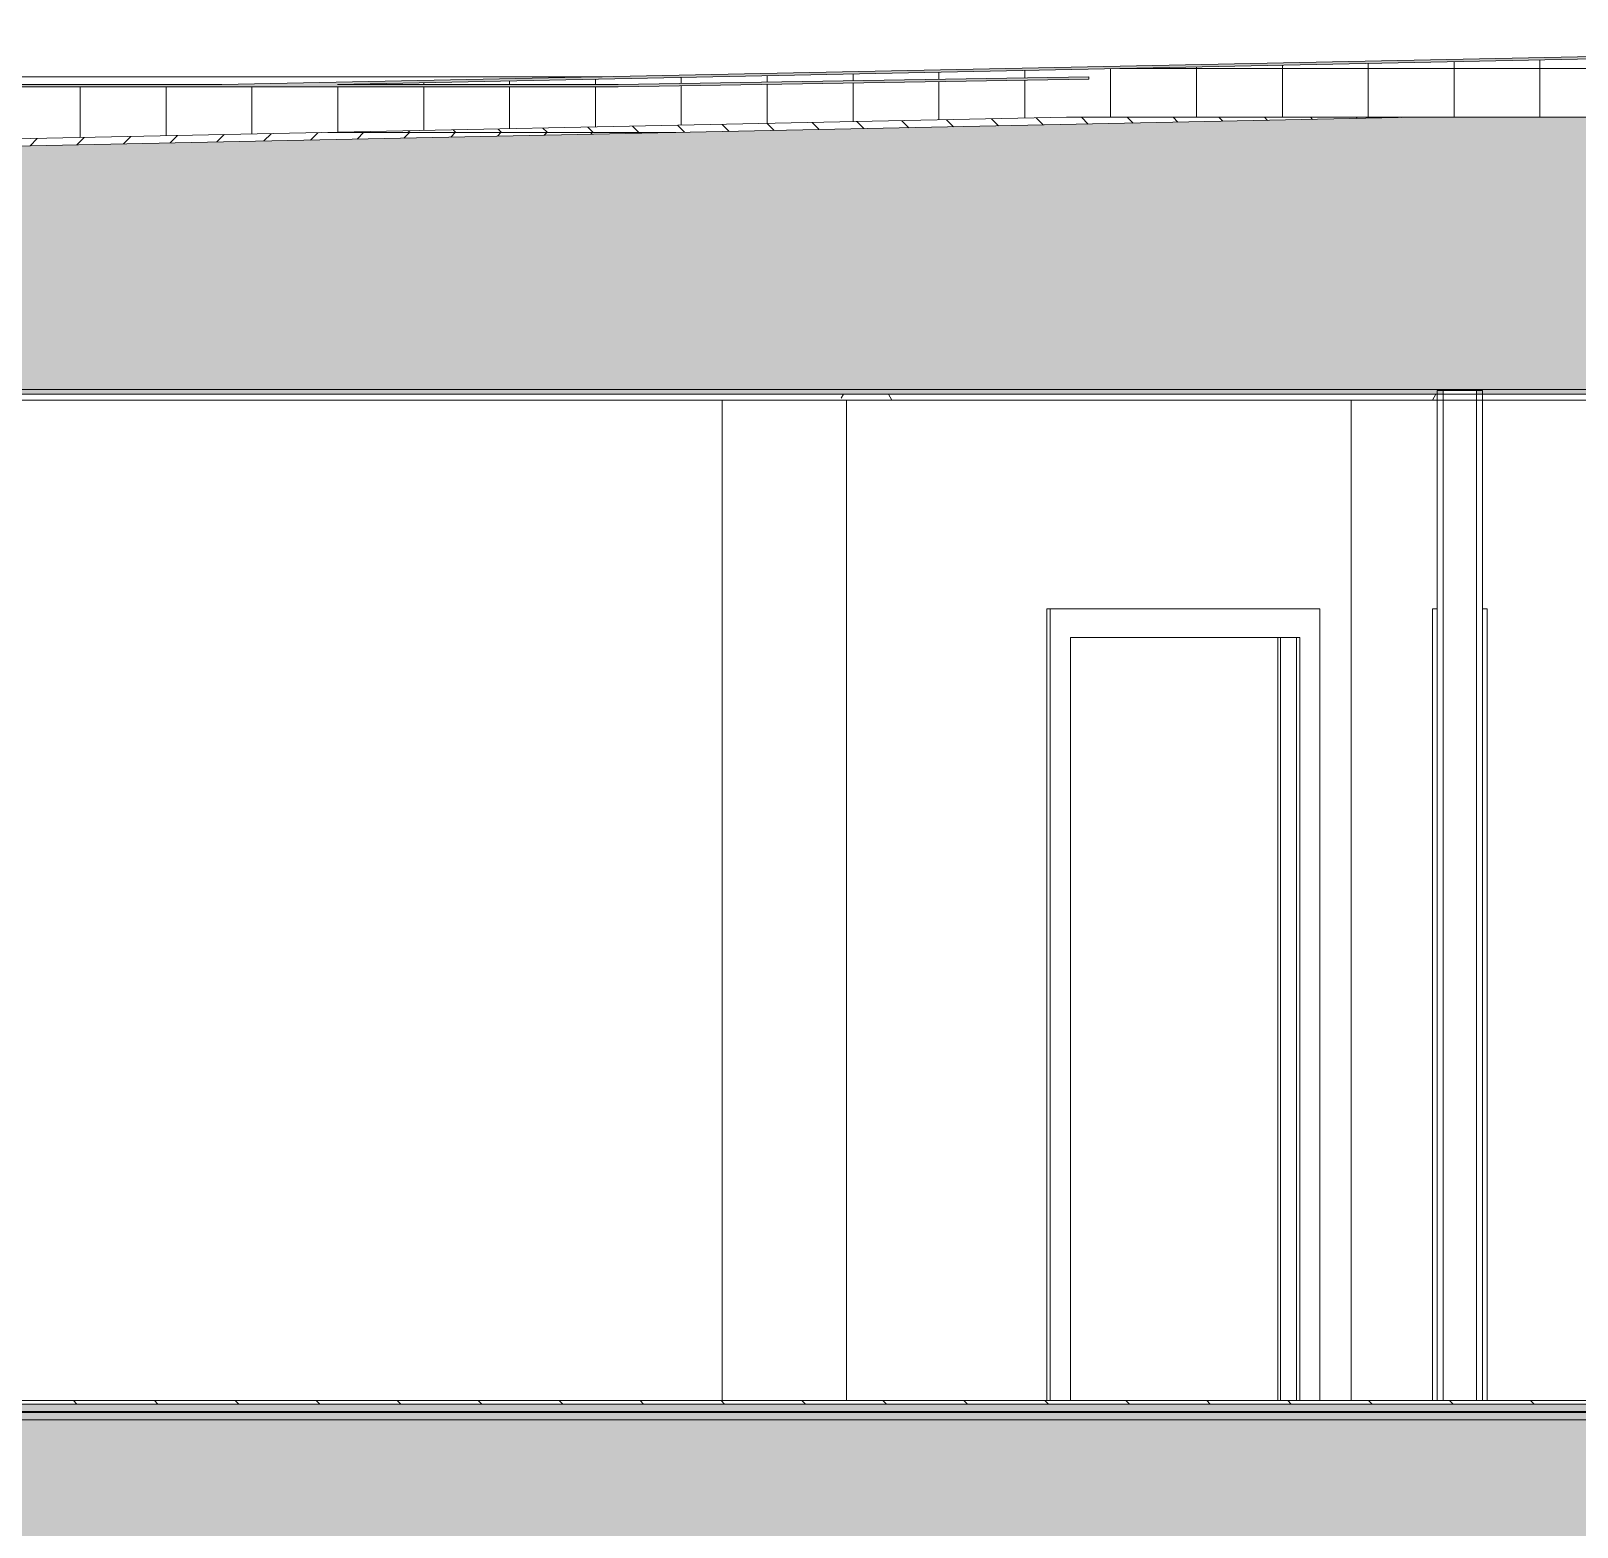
# Model space of a CAD drawing. Header units: inches. Extents: x -4168 to 1483, y -300 to 637.
# Drawn here: x -976.4 to -814.3, y 254.7 to 411.6 of the extents above; entities that cross this region are included whole.
import ezdxf

# ---------------------------------------------------------------- set-up
doc = ezdxf.new("R2010")
doc.units = ezdxf.units.IN
doc.header["$MEASUREMENT"] = 0
doc.linetypes.add('Grid Line 1_2_', pattern=[0.875, 0.5, -0.125, 0.125, -0.125])
for name, color, linetype, lineweight in [('0-5', 10, 'Continuous', 5), ('0-6', 253, 'Continuous', 9), ('A-DOOR-2', 253, 'Continuous', 9), ('A-DOOR-FRAM-2', 253, 'Continuous', 9), ('A-FLOR-2', 8, 'Continuous', 5), ('A-FLOR-7', 192, 'Continuous', 9), ('A-FLOR-LEVL-1', 51, 'Grid Line 1_2_', 9), ('A-FLOR-MCUT-2', 51, 'Continuous', 9), ('A-FLOR-PATT-1', 45, 'Continuous', 9), ('A-ROOF-1', 252, 'Continuous', 13), ('A-ROOF-2', 251, 'Continuous', 5), ('A-ROOF-3', 132, 'Continuous', 9), ('A-ROOF-4', 55, 'Continuous', 9), ('A-ROOF-PATT-1', 45, 'Continuous', 9), ('A-WALL-1', 253, 'Continuous', 9), ('A-WALL-2', 53, 'Continuous', 13), ('A-WALL-3', 9, 'Continuous', 9)]:
    doc.layers.add(name, color=color, linetype=linetype, lineweight=lineweight)
pattern_1 = [(0, (99.771, 146.633), (0, 4.798), []), (315, (99.7708, 146.633), (4.798427, 0), [6.786, -6.786]), (45, (99.7708, 146.633), (4.798427, 0), [6.786, -6.786])]
pattern_2 = [(161.57, (100.2508, 147.113), (-3.8399538, -1.54e-05), [0, -27.322, 3.034, 0]), (18.43, (99.2908, 147.113), (-3.8399538, 1.54e-05), [0, -27.322, 3.034, 0]), (108.43, (100.2508, 147.113), (1.919622, -9.6005246), [9.106, -21.25]), (71.57, (99.2908, 147.113), (1.919622, 9.6005246), [9.106, -21.25])]
pattern_3 = [(0, (99.771, 146.633), (0, 9), []), (90, (99.771, 146.633), (-9, 6e-16), [])]

# ---------------------------------------------------------------- blocks, each defined once
blk = doc.blocks.new('SWING - SINGLE - FLUSH - SWING - FLUSH - 2-10 x 6-8 - PRIVACY-3983845-BUILDING SECTION - EAST_WEST AT RAMP - LOOKING SOUTH')
at = {"layer": 'A-DOOR-FRAM-2'}
for p, q in [((-11894.06, 136), (-11894.06, 219)), ((-11894.06, 219), (-11893.56, 219)), ((-11888.81, 219), (-11888.31, 219)), ((-11888.31, 219), (-11888.31, 136))]:
    blk.add_line(p, q, dxfattribs=at)
blk = doc.blocks.new('SWING - SINGLE - FLUSH - SWING - FLUSH - 2-10 x 6-8 - PRIVACY-V77-BUILDING SECTION - EAST_WEST AT RAMP - LOOKING SOUTH')
at = {"layer": 'A-DOOR-2'}
blk.add_line((-11910.27, 136), (-11910.27, 216), dxfattribs=at)
at = {"layer": 'A-DOOR-FRAM-2'}
for p, q in [((-11934.49, 136), (-11934.49, 219)), ((-11934.49, 219), (-11934.13, 219)), ((-11934.13, 219), (-11934.13, 136)), ((-11905.85, 219), (-11934.13, 219)), ((-11905.85, 136), (-11905.85, 219)), ((-11932.01, 136), (-11932.01, 216)), ((-11932.01, 216), (-11907.97, 216)), ((-11908.32, 136), (-11908.32, 216)), ((-11907.97, 216), (-11907.97, 136))]:
    blk.add_line(p, q, dxfattribs=at)
blk = doc.blocks.new('CTR - 1st Phase - Unit Layouts_rvt-2-BUILDING SECTION - EAST_WEST AT RAMP - LOOKING SOUTH')
at = {"layer": 'A-WALL-1'}
for p, q in [((-11893.56, 373.87), (-11893.56, 268)), ((-11888.81, 373.87), (-11893.56, 373.87)), ((-11888.81, 268), (-11888.81, 373.87)), ((-11893.56, 268), (-11888.81, 268))]:
    blk.add_line(p, q, dxfattribs=at)
at = {"layer": 'A-WALL-2'}
for p, q in [((-11892.94, 268), (-11892.94, 373.87)), ((-11889.44, 268), (-11889.44, 373.87))]:
    blk.add_line(p, q, dxfattribs=at)
at = {"layer": 'A-WALL-3'}
for p, q in [((-11968.5, 372.87), (-11968.5, 268)), ((-11955.47, 268), (-11955.47, 372.87)), ((-11902.56, 268), (-11902.56, 372.87)), ((-11910, 268), (-11910, 348)), ((-11908.32, 348), (-11908.32, 268))]:
    blk.add_line(p, q, dxfattribs=at)
at = {"layer": '0-6'}
for name in ['SWING - SINGLE - FLUSH - SWING - FLUSH - 2-10 x 6-8 - PRIVACY-V77-BUILDING SECTION - EAST_WEST AT RAMP - LOOKING SOUTH', 'SWING - SINGLE - FLUSH - SWING - FLUSH - 2-10 x 6-8 - PRIVACY-3983845-BUILDING SECTION - EAST_WEST AT RAMP - LOOKING SOUTH']:
    blk.add_blockref(name, (0, 132), dxfattribs=at)

msp = doc.modelspace()

# ---------------------------------------------------------------- hatches: boundary and pattern name
at = {"layer": 'A-FLOR-2'}
h = msp.add_hatch(color=256, dxfattribs=at)
h.paths.add_polyline_path([(-640.8351, 266.75), (-488.8726, 266.75), (-488.8726, 266.875), (-1045.7726, 266.875), (-1045.7726, 266.75), (-643.8081, 266.75)], flags=0)
h.paths.add_polyline_path([(662.3851, 266.75), (1076.1274, 266.75), (1076.1274, 266.875), (-365.9976, 266.875), (-365.9976, 266.75), (134.9788, 266.75), (657.4561, 266.75)], flags=0)
at = {"layer": 'A-FLOR-PATT-1'}
h = msp.add_hatch(dxfattribs=at)
h.set_pattern_fill('FP_22', color=256, style=0, pattern_type=2)
h.set_pattern_definition([(0, (99.771, 146.633), (15.36, 3.84), [1.267, -10.253, 1.267, -10.253, -61.44]), (0, (99.771, 146.633), (15.36, 3.84), [-23.04, 1.267, -21.773, 1.267, -10.253, -26.88]), (0, (99.771, 146.633), (15.36, 3.84), [-57.6, 1.267, -6.413, 1.267, -17.933]), (120, (105.531, 148.553), (-11.005538, 11.38215), [1.267, -10.253, 1.267, -10.253, -61.44]), (120, (105.531, 148.553), (-11.005538, 11.38215), [-23.04, 1.267, -21.773, 1.267, -10.253, -26.88]), (120, (105.531, 148.553), (-11.005538, 11.38215), [-57.6, 1.267, -6.413, 1.267, -17.933]), (240, (107.451, 156.233), (-4.354462, -15.22215), [1.267, -10.253, 1.267, -10.253, -61.44]), (240, (107.451, 156.233), (-4.354462, -15.22215), [-23.04, 1.267, -21.773, 1.267, -10.253, -26.88]), (240, (107.451, 156.233), (-4.354462, -15.22215), [-57.6, 1.267, -6.413, 1.267, -17.933])])
h.paths.add_polyline_path([(-594.5178, 266.875), (-488.8726, 266.875), (-488.8726, 267.625), (-1045.7726, 267.6246), (-1045.7726, 266.875), (-604.3759, 266.875)], flags=0)
h.paths.add_polyline_path([(657.4561, 266.875), (1076.1274, 266.875), (1076.1274, 267.625), (-365.9976, 267.625), (-365.9976, 266.875), (647.598, 266.875)], flags=0)
h = msp.add_hatch(dxfattribs=at)
h.set_pattern_fill('FP_21', color=256, style=0, pattern_type=2)
h.set_pattern_definition([(135, (99.771, 146.633), (-4.24264, -4.24264), [])])
h.paths.add_polyline_path([(-499.9851, 267.625), (-488.8726, 267.625), (-488.8726, 268), (-1045.1476, 268), (-1045.1476, 267.625), (-500.0543, 267.625)], flags=0)
h.paths.add_polyline_path([(662.3851, 267.625), (1075.5024, 267.625), (1075.5024, 268), (-365.9976, 268), (-365.9976, 267.625), (657.4561, 267.625)], flags=0)
h = msp.add_hatch(dxfattribs=at)
h.set_pattern_fill('FP_20', color=256, style=0, pattern_type=2)
h.set_pattern_definition(pattern_2)
h.paths.add_polyline_path([(-1045.7726, 242), (-488.8726, 242), (-488.8726, 266), (-1051.2726, 266), (-1051.2726, 242)], flags=0)
h.paths.add_polyline_path([(682.1013, 242), (1081.6274, 242), (1081.6274, 266), (-365.9976, 266), (-365.9976, 242), (677.1722, 242)], flags=0)
h = msp.add_hatch(dxfattribs=at)
h.set_pattern_fill('FP_23', color=256, style=0, pattern_type=2)
h.set_pattern_definition(pattern_1)
h.paths.add_polyline_path([(-767.9976, 266), (-488.8726, 266), (-488.8726, 266.75), (-1045.7726, 266.75), (-1045.7726, 266), (-801.9976, 266)], flags=0)
h.paths.add_polyline_path([(916.5089, 266), (1076.1274, 266), (1076.1274, 266.75), (-365.9976, 266.75), (-365.9976, 266), (913.7657, 266)], flags=0)
at = {"layer": 'A-ROOF-1'}
for points in [[(-944.2459, 405.9521), (-682.8726, 411.3301), (-682.8726, 411.5801), (-956.3986, 405.9521)], [(-914.8314, 405.7021), (-865.5226, 406.5228), (-865.5226, 406.7728), (-914.8327, 405.9521), (-1045.1476, 405.9521), (-1045.1476, 405.7021), (-914.8327, 405.7021)]]:
    msp.add_hatch(color=256, dxfattribs=at).paths.add_polyline_path(points, flags=0)
at = {"layer": 'A-ROOF-2'}
msp.add_hatch(color=256, dxfattribs=at).paths.add_polyline_path([(-1045.7726, 373.5), (-828.3726, 373.5), (-828.3726, 373.875), (-824.8726, 373.875), (-824.8726, 373.5), (-688.1226, 373.5), (-688.1226, 374), (-1045.7726, 374), (-1045.7726, 373.875)], flags=0)
at = {"layer": 'A-ROOF-PATT-1'}
h = msp.add_hatch(dxfattribs=at)
h.set_pattern_fill('FP_26', color=256, style=0, pattern_type=2)
h.set_pattern_definition(pattern_3)
h.paths.add_polyline_path([(-1045.7726, 398.862), (-867.8575, 402.5228), (-1045.7726, 402.5228), (-1045.7726, 401.4054)], flags=0)
h.paths.add_polyline_path([(-831.3993, 402.5228), (-682.8726, 402.5228), (-682.8726, 411.3301), (-944.2459, 405.9521), (-914.8314, 405.9521), (-865.5226, 406.7728), (-865.5226, 402.5228)], flags=0)
h = msp.add_hatch(dxfattribs=at)
h.set_pattern_fill('FP_26', color=256, style=0, pattern_type=2)
h.set_pattern_definition(pattern_3)
h.paths.add_polyline_path([(-1028.2726, 402.5228), (-865.5226, 402.5228), (-865.5226, 406.5228), (-914.8314, 405.7021), (-1045.7725, 405.7021), (-1045.7726, 402.5228), (-1033.2016, 402.5228)], flags=0)
h = msp.add_hatch(dxfattribs=at)
h.set_pattern_fill('FP_20', color=256, style=0, pattern_type=2)
h.set_pattern_definition(pattern_2)
h.paths.add_polyline_path([(-1051.2726, 374), (-682.8726, 374), (-683.8726, 374.192), (-683.8726, 399.7942), (-682.8726, 399.7942), (-682.8726, 402.5228), (-831.3993, 402.5228), (-1051.2726, 397.9987), (-1051.2726, 377.4749)], flags=0)
h = msp.add_hatch(dxfattribs=at)
h.set_pattern_fill('FP_23', color=256, style=0, pattern_type=2)
h.set_pattern_definition(pattern_1)
h.paths.add_polyline_path([(-1045.7726, 398.1119), (-831.3993, 402.5228), (-867.8575, 402.5228), (-1045.7726, 398.862)], flags=0)
h = msp.add_hatch(dxfattribs=at)
h.set_pattern_fill('FP_24', color=256, style=0, pattern_type=2)
h.set_pattern_definition([(0, (99.771, 146.633), (30.72, 7.68), [1.267, -21.773, 1.267, -21.773, -122.88]), (0, (99.771, 146.633), (30.72, 7.68), [-46.08, 1.267, -44.813, 1.267, -21.773, -53.76]), (0, (99.771, 146.633), (30.72, 7.68), [-115.2, 1.267, -14.093, 1.267, -37.133]), (120, (111.291, 150.473), (-22.011075, 22.7643), [1.267, -21.773, 1.267, -21.773, -122.88]), (120, (111.291, 150.473), (-22.011075, 22.7643), [-46.08, 1.267, -44.813, 1.267, -21.773, -53.76]), (120, (111.291, 150.473), (-22.011075, 22.7643), [-115.2, 1.267, -14.093, 1.267, -37.133]), (240, (115.131, 165.833), (-8.708925, -30.4443), [1.267, -21.773, 1.267, -21.773, -122.88]), (240, (115.131, 165.833), (-8.708925, -30.4443), [-46.08, 1.267, -44.813, 1.267, -21.773, -53.76]), (240, (115.131, 165.833), (-8.708925, -30.4443), [-115.2, 1.267, -14.093, 1.267, -37.133])])
h.paths.add_polyline_path([(-828.3726, 372.875), (-828.3726, 373.5), (-1045.1476, 373.5), (-1045.1476, 372.875), (-833.2476, 372.875)], flags=0)
h.paths.add_polyline_path([(-690.0601, 372.875), (-688.1226, 372.875), (-688.1226, 373.5), (-824.8726, 373.5), (-824.8726, 372.875), (-742.3888, 372.875)], flags=0)

# ---------------------------------------------------------------- linework, layer by layer
at = {"layer": 'A-FLOR-7'}
msp.add_line((-488.8726, 268), (-1045.1476, 268), dxfattribs=at)
at = {"layer": 'A-FLOR-LEVL-1'}
msp.add_line((-1138.4549, 268), (1405.5613, 268), dxfattribs=at)
at = {"layer": 'A-FLOR-MCUT-2'}
for p, q in [((-488.8726, 267.625), (-1045.1476, 267.625)), ((-488.8726, 266.875), (-1045.7726, 266.875)), ((-488.8726, 266.75), (-1045.7726, 266.75)), ((-488.8726, 266), (-1045.7726, 266))]:
    msp.add_line(p, q, dxfattribs=at)
at = {"layer": 'A-ROOF-3'}
for p, q in [((-682.8726, 411.5801), (-956.3986, 405.9521)), ((-682.8726, 411.3301), (-944.2459, 405.9521)), ((-914.8314, 405.7021), (-1045.7726, 405.7021)), ((-956.3986, 405.9521), (-1045.1476, 405.9521)), ((-944.2459, 405.9521), (-914.8327, 405.9521)), ((-914.8327, 405.9521), (-865.5226, 406.7728)), ((-865.5226, 406.5228), (-914.8314, 405.7021)), ((-865.5226, 406.7728), (-865.5226, 406.5228)), ((-831.3993, 402.5228), (-1051.2726, 397.9987)), ((-867.8575, 402.5228), (-1045.7726, 398.862)), ((-682.8726, 402.5228), (-867.8575, 402.5228)), ((-1051.2726, 374), (-487.1226, 374)), ((-1045.7726, 373.5), (-487.1226, 373.5)), ((-1045.1476, 372.875), (-487.1226, 372.875))]:
    msp.add_line(p, q, dxfattribs=at)
at = {"layer": 'A-ROOF-4'}
msp.add_line((-916.5123, 406.7728), (-1031.2134, 406.7728), dxfattribs=at)

# ---------------------------------------------------------------- block references
at = {"layer": '0-5'}
msp.add_blockref('CTR - 1st Phase - Unit Layouts_rvt-2-BUILDING SECTION - EAST_WEST AT RAMP - LOOKING SOUTH', (11064.5668, 0), dxfattribs=at)

doc.saveas('drawing.dxf')
